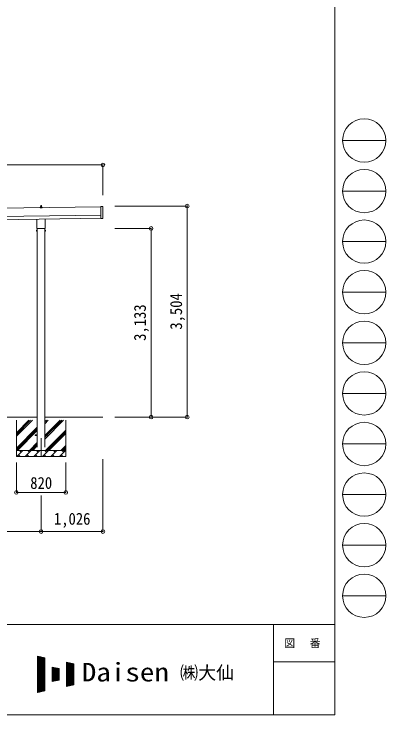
# Model space of a CAD drawing. Units: millimetres at full size, sheet at 1:60. Extents: x -16864 to 16864, y -11640 to 11640.
# Drawn here: x 10691 to 16864, y -11640 to 0 of the extents above; entities that cross this region are included whole.
import ezdxf
from ezdxf.enums import TextEntityAlignment as Align

# ---------------------------------------------------------------- set-up
doc = ezdxf.new("R2010")
doc.units = ezdxf.units.MM
doc.header["$LTSCALE"] = 60
doc.header["$PDMODE"] = 32
doc.header["$PDSIZE"] = 60
doc.linetypes.add('CHAIN1', pattern=[8, 5, -1, 1, -1])
for name, color, linetype, lineweight in [('0-1_Defpoints', 7, 'CHAIN1', 9), ('0-2_TEXT1', 4, 'Continuous', 9), ('0-3_SHAPE', 7, 'Continuous', 9), ('0-8_TABLE1', 6, 'Continuous', 9), ('F-0', 7, 'Continuous', 9)]:
    doc.layers.add(name, color=color, linetype=linetype, lineweight=lineweight)
doc.styles.add('ＭＳ ゴシック', font='')
doc.styles.get('ＭＳ ゴシック').set_extended_font_data('MS Gothic')

msp = doc.modelspace()

# ---------------------------------------------------------------- linework, layer by layer
at = {"layer": '0-1_Defpoints'}
msp.add_line((11140.59, -7043.97), (11140.59, -7392.97), dxfattribs=at)
at = {"layer": '0-2_TEXT1'}
for p, q in [((12131.27, -3200.56), (6525.65, -3280.64)), ((11122.65, -3217.36), (11122.65, -3209.65)), ((11159.15, -3217.36), (11122.65, -3217.36)), ((11123.03, -3208.86), (11158.76, -3208.86)), ((11123.41, -3208.67), (11130.13, -3207.04)), ((11130.51, -3206.86), (11151.28, -3206.86)), ((11130.9, -3206.07), (11130.9, -3201.86)), ((11131.9, -3201.86), (11149.9, -3201.86)), ((11134.9, -3201.86), (11135.62, -3178.34)), ((11136.62, -3177.36), (11145.17, -3177.36)), ((11146.17, -3178.34), (11146.9, -3201.86)), ((11150.9, -3206.07), (11150.9, -3201.86)), ((11158.38, -3208.67), (11151.66, -3207.04)), ((11159.15, -3217.36), (11159.15, -3209.65)), ((12131.2, -3195.47), (12134.04, -3394.31)), ((12162.88, -3196.68), (12131.2, -3195.47)), ((6527.65, -3420.62), (12133.27, -3340.54)), ((6528.37, -3470.62), (12133.99, -3390.54)), ((11072.29, -3551.35), (11072.29, -3405.71)), ((11208.89, -3403.75), (11208.89, -3551.35)), ((12152.25, -3393.14), (12134.04, -3394.31)), ((12152.92, -3393.76), (12152.25, -3393.14)), ((12153.67, -3394.03), (12160.58, -3393.57)), ((11066.59, -3589.62), (11067.35, -3588.3)), ((11066.59, -3589.62), (11066.59, -3606.62)), ((11066.59, -3606.62), (11067.35, -3607.93)), ((11073.59, -3593.21), (11067.35, -3593.21)), ((11073.59, -3603.03), (11067.35, -3603.03)), ((11073.59, -3607.93), (11067.35, -3607.93)), ((11070.59, -3560.12), (11070.59, -3554.62)), ((11208.53, -3563.62), (11072.65, -3563.62)), ((11076.09, -3607.32), (11073.59, -3607.32)), ((11078.09, -3563.62), (11078.09, -7193.97)), ((11203.09, -7193.97), (11203.09, -3563.62)), ((11205.09, -3607.32), (11207.59, -3607.32)), ((11207.59, -3593.21), (11213.83, -3593.21)), ((11207.59, -3603.03), (11213.83, -3603.03)), ((11207.59, -3607.93), (11213.83, -3607.93)), ((11210.59, -3554.62), (11210.59, -3560.12)), ((11214.59, -3589.62), (11213.83, -3588.3)), ((11214.59, -3606.62), (11213.83, -3607.93)), ((11214.59, -3589.62), (11214.59, -3606.62)), ((11040.59, -6989.47), (11078.09, -6989.47)), ((11040.59, -6998.47), (11040.59, -6989.47)), ((11040.59, -6989.47), (11078.09, -6989.47)), ((11040.59, -6998.47), (11040.59, -6989.47)), ((11040.59, -6998.47), (11078.09, -6998.47)), ((11040.59, -6998.47), (11078.09, -6998.47)), ((11203.09, -6989.47), (11240.59, -6989.47)), ((11203.09, -6989.47), (11240.59, -6989.47)), ((11203.09, -6998.47), (11240.59, -6998.47)), ((11203.09, -6998.47), (11240.59, -6998.47)), ((11240.59, -6998.47), (11240.59, -6989.47)), ((11240.59, -6998.47), (11240.59, -6989.47))]:
    msp.add_line(p, q, dxfattribs=at)
for points in [[(12163.38, -3390.53), (12162.71, -3343.51), (12163.31, -3343.5)], [(11073.59, -3607.93), (11073.59, -3588.3), (11067.35, -3588.3)], [(11073.59, -3607.32), (11073.59, -3588.92), (11076.09, -3588.92)], [(11207.59, -3607.32), (11207.59, -3588.92), (11205.09, -3588.92)], [(11207.59, -3607.93), (11207.59, -3588.3), (11213.83, -3588.3)]]:
    msp.add_lwpolyline(points, dxfattribs=at)
for points in [[(11076.09, -3608.62), (11076.09, -3587.62), (11078.09, -3587.62), (11078.09, -3608.62)], [(11205.09, -3608.62), (11205.09, -3587.62), (11203.09, -3587.62), (11203.09, -3608.62)]]:
    msp.add_lwpolyline(points, close=True, dxfattribs=at)
for centre, radius, start, end in [((11123.65, -3209.65), 1, 103.62699, 180), ((11129.9, -3206.07), 1, 283.62699, 0), ((11134.98, -3202.49), 4.13, 90, 171.17633), ((11131.9, -3202.86), 1, 90, 180), ((11136.62, -3178.36), 1, 90, 178.60509), ((11144.23, -3201.86), 4.83, 133.60282, 180), ((11137.56, -3201.86), 4.83, 0, 46.39718), ((11145.17, -3178.36), 1, 1.39491, 90), ((11146.81, -3202.49), 4.13, 8.82367, 90), ((11149.9, -3202.86), 1, 0, 90), ((11151.9, -3206.07), 1, 180, 256.37301), ((11158.15, -3209.65), 1, 0, 76.37301), ((12153.6, -3393.03), 1, 227.3164, 273.81435), ((11070.93, -3590.76), 4.34, 145.61575, 214.38425), ((11082.83, -3598.12), 16.24, 162.41205, 197.58795), ((11070.93, -3605.48), 4.34, 145.61575, 214.38425), ((11074.59, -3554.62), 4, 125.09963, 180), ((11074.59, -3560.12), 4, 180, 194.47751), ((11074.59, -3560.12), 4, 194.47751, 241.04498), ((11206.59, -3560.12), 4, 298.95502, 345.52249), ((11206.59, -3554.62), 4, 0, 54.90037), ((11206.59, -3560.12), 4, 345.52249, 0), ((11210.24, -3590.76), 4.34, 325.61575, 34.38425), ((11198.35, -3598.12), 16.24, 342.41205, 17.58795), ((11210.24, -3605.48), 4.34, 325.61575, 34.38425)]:
    msp.add_arc(centre, radius, start, end, dxfattribs=at)
for centre, major_axis, ratio, start_param, end_param in [((12162.68, -3199.67), (3, -0.04), 0.99863, 6.26838895, 7.80162176), ((16929.06, -3202.01), (-4762.89, -68.04), 0.99863, 6.26840604, 6.29770427), ((12163.25, -3339.1), (4.41, -0.06), 0.99863, 4.71238898, 6.29767781), ((12160.38, -3390.57), (2.21, -2.04), 0.9974, 5.52523108, 7.04113953)]:
    msp.add_ellipse(centre, major_axis=major_axis, ratio=ratio, start_param=start_param, end_param=end_param, dxfattribs=at)
at = {"layer": '0-3_SHAPE'}
for p, q in [((11078.09, -6693.97), (8103.09, -6693.97)), ((10730.59, -6745.97), (10730.59, -7345.97)), ((10730.59, -6954.46), (10939.07, -6745.97)), ((10730.59, -6982.74), (10967.36, -6745.97)), ((10730.59, -7011.03), (10995.64, -6745.97)), ((12166.59, -6693.97), (11203.09, -6693.97)), ((11203.09, -6774.8), (11231.91, -6745.97)), ((11203.09, -6803.08), (11260.2, -6745.97)), ((11203.09, -7057.64), (11514.76, -6745.97)), ((11203.09, -7001.07), (11458.19, -6745.97)), ((11203.09, -7029.36), (11486.47, -6745.97)), ((11550.59, -6745.97), (11550.59, -7345.97)), ((10730.59, -7209.02), (11078.09, -6861.52)), ((10730.59, -7237.3), (11078.09, -6889.8)), ((10750.2, -7245.97), (11078.09, -6918.08)), ((11212.75, -7245.97), (11550.59, -6908.13)), ((11241.03, -7245.97), (11550.59, -6936.42)), ((11269.31, -7245.97), (11550.59, -6964.7)), ((10948.19, -7245.97), (11078.09, -7116.07)), ((10976.47, -7245.97), (11078.09, -7144.36)), ((11004.76, -7245.97), (11078.09, -7172.64)), ((11467.3, -7245.97), (11550.59, -7162.69)), ((11495.59, -7245.97), (11550.59, -7190.97)), ((10730.59, -7245.97), (11550.59, -7245.97)), ((10737.04, -7345.97), (10837.04, -7245.97)), ((10765.59, -7317.42), (10794.14, -7345.97)), ((10808.48, -7274.53), (10779.93, -7245.97)), ((10878.46, -7345.97), (10978.46, -7245.97)), ((10907.01, -7317.42), (10935.56, -7345.97)), ((10949.9, -7274.53), (10921.35, -7245.97)), ((11019.88, -7345.97), (11119.88, -7245.97)), ((11048.43, -7317.42), (11076.98, -7345.97)), ((11091.32, -7274.53), (11062.77, -7245.97)), ((11161.3, -7345.97), (11261.3, -7245.97)), ((11189.85, -7317.42), (11218.41, -7345.97)), ((11232.75, -7274.53), (11204.19, -7245.97)), ((11302.72, -7345.97), (11402.72, -7245.97)), ((11331.27, -7317.42), (11359.83, -7345.97)), ((11374.17, -7274.53), (11345.61, -7245.97)), ((11444.14, -7345.97), (11544.14, -7245.97)), ((11472.7, -7317.42), (11501.25, -7345.97)), ((11515.59, -7274.53), (11487.04, -7245.97)), ((11523.87, -7245.97), (11550.59, -7219.26)), ((11550.59, -7345.97), (10730.59, -7345.97))]:
    msp.add_line(p, q, dxfattribs=at)
at = {"layer": '0-8_TABLE1'}
for p, q in [((12166.59, -2506.34), (817.59, -2506.34)), ((12166.59, -2506.34), (12166.59, -3006.34)), ((13566.59, -3189.87), (12366.59, -3189.87)), ((13566.59, -6693.97), (13566.59, -3189.87)), ((12966.59, -3561.12), (12366.59, -3561.12)), ((12966.59, -3561.12), (12966.59, -6693.97)), ((13566.59, -6693.97), (12366.59, -6693.97)), ((10730.59, -7944.97), (10730.59, -7444.97)), ((11550.59, -7944.97), (11550.59, -7444.97)), ((12166.28, -8594.97), (12166.28, -7392.97)), ((10730.59, -7944.97), (11550.59, -7944.97)), ((11140.59, -8594.97), (11140.59, -7994.97)), ((11140.59, -8594.97), (8040.59, -8594.97)), ((12166.28, -8594.97), (11140.59, -8594.97))]:
    msp.add_line(p, q, dxfattribs=at)
for p in [(12166.59, -2506.34), (13566.59, -3189.87), (12966.59, -3561.12), (12966.59, -6693.97), (13566.59, -6693.97), (10730.59, -7944.97), (11550.59, -7944.97), (11140.59, -8594.97), (12166.28, -8594.97)]:
    msp.add_point(p, dxfattribs=at)
at = {"layer": 'F-0', "color": 5, "lineweight": 5}
for p, q in [((16015.88, 11640), (16015.88, -11640)), ((-16864.12, -10140), (16015.88, -10140)), ((14995.88, -10140), (14995.88, -11640)), ((14995.88, -10755), (16015.88, -10755)), ((-16864.12, -11640), (16015.88, -11640))]:
    msp.add_line(p, q, dxfattribs=at)
at = {"layer": 'F-0', "color": 4}
for p, q in [((16144.11, -2100), (16864.12, -2100)), ((16144.11, -2940), (16864.12, -2940)), ((16144.11, -3780), (16864.12, -3780)), ((16144.11, -4620), (16864.12, -4620)), ((16144.11, -5460), (16864.12, -5460)), ((16144.11, -6300), (16864.12, -6300)), ((16144.11, -7140), (16864.12, -7140)), ((16144.11, -7980), (16864.12, -7980)), ((16144.11, -8820), (16864.12, -8820)), ((16144.11, -9660), (16864.12, -9660))]:
    msp.add_line(p, q, dxfattribs=at)
at = {"layer": 'F-0'}
for p, q in [((11082.29, -10665.2), (11202.29, -10690.2)), ((11082.29, -10665.2), (11082.29, -11265.2)), ((11082.29, -10670.85), (11109.39, -10670.85)), ((11082.29, -10676.85), (11138.19, -10676.85)), ((11082.29, -10682.85), (11166.99, -10682.85)), ((11082.29, -10688.85), (11195.79, -10688.85)), ((11082.29, -10694.85), (11202.29, -10694.85)), ((11082.29, -10700.85), (11202.29, -10700.85)), ((11082.29, -10706.85), (11202.29, -10706.85)), ((11085.85, -11264.46), (11085.85, -10665.94)), ((11091.85, -11263.21), (11091.85, -10667.19)), ((11097.85, -11261.96), (11097.85, -10668.44)), ((11103.85, -11260.71), (11103.85, -10669.69)), ((11109.85, -11259.46), (11109.85, -10670.94)), ((11115.85, -11258.21), (11115.85, -10672.19)), ((11121.85, -11256.96), (11121.85, -10673.44)), ((11127.85, -11255.71), (11127.85, -10674.69)), ((11133.85, -11254.46), (11133.85, -10675.94)), ((11139.85, -11253.21), (11139.85, -10677.19)), ((11145.85, -11251.96), (11145.85, -10678.44)), ((11151.85, -11250.71), (11151.85, -10679.69)), ((11157.85, -11249.46), (11157.85, -10680.94)), ((11163.85, -11248.21), (11163.85, -10682.19)), ((11169.85, -11246.96), (11169.85, -10683.44)), ((11175.85, -11245.71), (11175.85, -10684.69)), ((11181.85, -11244.46), (11181.85, -10685.94)), ((11187.85, -11243.21), (11187.85, -10687.19)), ((11193.85, -11241.96), (11193.85, -10688.44)), ((11199.85, -11240.71), (11199.85, -10689.69)), ((11202.29, -10690.2), (11202.29, -11240.2)), ((11082.29, -10712.85), (11202.29, -10712.85)), ((11082.29, -10718.85), (11202.29, -10718.85)), ((11082.29, -10724.85), (11202.29, -10724.85)), ((11082.29, -10730.85), (11202.29, -10730.85)), ((11082.29, -10736.85), (11202.29, -10736.85)), ((11082.29, -10742.85), (11202.29, -10742.85)), ((11082.29, -10748.85), (11202.29, -10748.85)), ((11082.29, -10754.85), (11202.29, -10754.85)), ((11082.29, -10760.85), (11202.29, -10760.85)), ((11082.29, -10766.85), (11202.29, -10766.85)), ((11082.29, -10772.85), (11202.29, -10772.85)), ((11082.29, -10778.85), (11202.29, -10778.85)), ((11082.29, -10784.85), (11202.29, -10784.85)), ((11082.29, -10790.85), (11202.29, -10790.85)), ((11082.29, -10796.85), (11202.29, -10796.85)), ((11082.29, -10802.85), (11202.29, -10802.85)), ((11082.29, -10808.85), (11202.29, -10808.85)), ((11082.29, -10814.85), (11202.29, -10814.85)), ((11082.29, -10820.85), (11202.29, -10820.85)), ((11562.29, -10765.2), (11682.29, -10790.2)), ((11562.29, -10765.2), (11562.29, -11165.2)), ((11562.29, -10766.85), (11570.19, -10766.85)), ((11562.29, -10772.85), (11598.99, -10772.85)), ((11562.29, -10778.85), (11627.79, -10778.85)), ((11562.29, -10784.85), (11656.59, -10784.85)), ((11562.29, -10790.85), (11682.29, -10790.85)), ((11562.29, -10796.85), (11682.29, -10796.85)), ((11562.29, -10802.85), (11682.29, -10802.85)), ((11562.29, -10808.85), (11682.29, -10808.85)), ((11562.29, -10814.85), (11682.29, -10814.85)), ((11562.29, -10820.85), (11682.29, -10820.85)), ((11565.85, -11164.46), (11565.85, -10765.94)), ((11571.85, -11163.21), (11571.85, -10767.19)), ((11577.85, -11161.96), (11577.85, -10768.44)), ((11583.85, -11160.71), (11583.85, -10769.69)), ((11589.85, -11159.46), (11589.85, -10770.94)), ((11595.85, -11158.21), (11595.85, -10772.19)), ((11601.85, -11156.96), (11601.85, -10773.44)), ((11607.85, -11155.71), (11607.85, -10774.69)), ((11613.85, -11154.46), (11613.85, -10775.94)), ((11619.85, -11153.21), (11619.85, -10777.19)), ((11625.85, -11151.96), (11625.85, -10778.44)), ((11631.85, -11150.71), (11631.85, -10779.69)), ((11637.85, -11149.46), (11637.85, -10780.94)), ((11643.85, -11148.21), (11643.85, -10782.19)), ((11649.85, -11146.96), (11649.85, -10783.44)), ((11655.85, -11145.71), (11655.85, -10784.69)), ((11661.85, -11144.46), (11661.85, -10785.94)), ((11667.85, -11143.21), (11667.85, -10787.19)), ((11673.85, -11141.96), (11673.85, -10788.44)), ((11679.85, -11140.71), (11679.85, -10789.69)), ((11682.29, -10790.2), (11682.29, -11140.2)), ((11082.29, -10826.85), (11202.29, -10826.85)), ((11082.29, -10832.85), (11202.29, -10832.85)), ((11082.29, -10838.85), (11202.29, -10838.85)), ((11082.29, -10844.85), (11202.29, -10844.85)), ((11082.29, -10850.85), (11202.29, -10850.85)), ((11082.29, -10856.85), (11202.29, -10856.85)), ((11082.29, -10862.85), (11202.29, -10862.85)), ((11082.29, -10868.85), (11202.29, -10868.85)), ((11082.29, -10874.85), (11202.29, -10874.85)), ((11082.29, -10880.85), (11202.29, -10880.85)), ((11082.29, -10886.85), (11202.29, -10886.85)), ((11082.29, -10892.85), (11202.29, -10892.85)), ((11082.29, -10898.85), (11202.29, -10898.85)), ((11082.29, -10904.85), (11202.29, -10904.85)), ((11082.29, -10910.85), (11202.29, -10910.85)), ((11082.29, -10916.85), (11202.29, -10916.85)), ((11082.29, -10922.85), (11202.29, -10922.85)), ((11082.29, -10928.85), (11202.29, -10928.85)), ((11082.29, -10934.85), (11202.29, -10934.85)), ((11082.29, -10940.85), (11202.29, -10940.85)), ((11322.29, -10845.2), (11442.29, -10870.2)), ((11322.29, -10845.2), (11322.29, -11085.2)), ((11322.29, -10850.85), (11349.39, -10850.85)), ((11322.29, -10856.85), (11378.19, -10856.85)), ((11322.29, -10862.85), (11406.99, -10862.85)), ((11322.29, -10868.85), (11435.79, -10868.85)), ((11322.29, -10874.85), (11442.29, -10874.85)), ((11322.29, -10880.85), (11442.29, -10880.85)), ((11322.29, -10886.85), (11442.29, -10886.85)), ((11322.29, -10892.85), (11442.29, -10892.85)), ((11322.29, -10898.85), (11442.29, -10898.85)), ((11322.29, -10904.85), (11442.29, -10904.85)), ((11322.29, -10910.85), (11442.29, -10910.85)), ((11322.29, -10916.85), (11442.29, -10916.85)), ((11322.29, -10922.85), (11442.29, -10922.85)), ((11322.29, -10928.85), (11442.29, -10928.85)), ((11322.29, -10934.85), (11442.29, -10934.85)), ((11322.29, -10940.85), (11442.29, -10940.85)), ((11325.85, -11084.46), (11325.85, -10845.94)), ((11331.85, -11083.21), (11331.85, -10847.19)), ((11337.85, -11081.96), (11337.85, -10848.44)), ((11343.85, -11080.71), (11343.85, -10849.69)), ((11349.85, -11079.46), (11349.85, -10850.94)), ((11355.85, -11078.21), (11355.85, -10852.19)), ((11361.85, -11076.96), (11361.85, -10853.44)), ((11367.85, -11075.71), (11367.85, -10854.69)), ((11373.85, -11074.46), (11373.85, -10855.94)), ((11379.85, -11073.21), (11379.85, -10857.19)), ((11385.85, -11071.96), (11385.85, -10858.44)), ((11391.85, -11070.71), (11391.85, -10859.69)), ((11397.85, -11069.46), (11397.85, -10860.94)), ((11403.85, -11068.21), (11403.85, -10862.19)), ((11409.85, -11066.96), (11409.85, -10863.44)), ((11415.85, -11065.71), (11415.85, -10864.69)), ((11421.85, -11064.46), (11421.85, -10865.94)), ((11427.85, -11063.21), (11427.85, -10867.19)), ((11433.85, -11061.96), (11433.85, -10868.44)), ((11439.85, -11060.71), (11439.85, -10869.69)), ((11442.29, -10870.2), (11442.29, -11060.2)), ((11562.29, -10826.85), (11682.29, -10826.85)), ((11562.29, -10832.85), (11682.29, -10832.85)), ((11562.29, -10838.85), (11682.29, -10838.85)), ((11562.29, -10844.85), (11682.29, -10844.85)), ((11562.29, -10850.85), (11682.29, -10850.85)), ((11562.29, -10856.85), (11682.29, -10856.85)), ((11562.29, -10862.85), (11682.29, -10862.85)), ((11562.29, -10868.85), (11682.29, -10868.85)), ((11562.29, -10874.85), (11682.29, -10874.85)), ((11562.29, -10880.85), (11682.29, -10880.85)), ((11562.29, -10886.85), (11682.29, -10886.85)), ((11562.29, -10892.85), (11682.29, -10892.85)), ((11562.29, -10898.85), (11682.29, -10898.85)), ((11562.29, -10904.85), (11682.29, -10904.85)), ((11562.29, -10910.85), (11682.29, -10910.85)), ((11562.29, -10916.85), (11682.29, -10916.85)), ((11562.29, -10922.85), (11682.29, -10922.85)), ((11562.29, -10928.85), (11682.29, -10928.85)), ((11562.29, -10934.85), (11682.29, -10934.85)), ((11562.29, -10940.85), (11682.29, -10940.85)), ((11082.29, -10946.85), (11202.29, -10946.85)), ((11082.29, -10952.85), (11202.29, -10952.85)), ((11082.29, -10958.85), (11202.29, -10958.85)), ((11082.29, -10964.85), (11202.29, -10964.85)), ((11082.29, -10970.85), (11202.29, -10970.85)), ((11082.29, -10976.85), (11202.29, -10976.85)), ((11082.29, -10982.85), (11202.29, -10982.85)), ((11082.29, -10988.85), (11202.29, -10988.85)), ((11082.29, -10994.85), (11202.29, -10994.85)), ((11082.29, -11000.85), (11202.29, -11000.85)), ((11082.29, -11006.85), (11202.29, -11006.85)), ((11082.29, -11012.85), (11202.29, -11012.85)), ((11082.29, -11018.85), (11202.29, -11018.85)), ((11082.29, -11024.85), (11202.29, -11024.85)), ((11082.29, -11030.85), (11202.29, -11030.85)), ((11082.29, -11036.85), (11202.29, -11036.85)), ((11082.29, -11042.85), (11202.29, -11042.85)), ((11082.29, -11048.85), (11202.29, -11048.85)), ((11082.29, -11054.85), (11202.29, -11054.85)), ((11322.29, -10946.85), (11442.29, -10946.85)), ((11322.29, -10952.85), (11442.29, -10952.85)), ((11322.29, -10958.85), (11442.29, -10958.85)), ((11322.29, -10964.85), (11442.29, -10964.85)), ((11322.29, -10970.85), (11442.29, -10970.85)), ((11322.29, -10976.85), (11442.29, -10976.85)), ((11322.29, -10982.85), (11442.29, -10982.85)), ((11322.29, -10988.85), (11442.29, -10988.85)), ((11322.29, -10994.85), (11442.29, -10994.85)), ((11322.29, -11000.85), (11442.29, -11000.85)), ((11322.29, -11006.85), (11442.29, -11006.85)), ((11322.29, -11012.85), (11442.29, -11012.85)), ((11322.29, -11018.85), (11442.29, -11018.85)), ((11322.29, -11024.85), (11442.29, -11024.85)), ((11322.29, -11030.85), (11442.29, -11030.85)), ((11322.29, -11036.85), (11442.29, -11036.85)), ((11322.29, -11042.85), (11442.29, -11042.85)), ((11322.29, -11048.85), (11442.29, -11048.85)), ((11322.29, -11054.85), (11442.29, -11054.85)), ((11562.29, -10946.85), (11682.29, -10946.85)), ((11562.29, -10952.85), (11682.29, -10952.85)), ((11562.29, -10958.85), (11682.29, -10958.85)), ((11562.29, -10964.85), (11682.29, -10964.85)), ((11562.29, -10970.85), (11682.29, -10970.85)), ((11562.29, -10976.85), (11682.29, -10976.85)), ((11562.29, -10982.85), (11682.29, -10982.85)), ((11562.29, -10988.85), (11682.29, -10988.85)), ((11562.29, -10994.85), (11682.29, -10994.85)), ((11562.29, -11000.85), (11682.29, -11000.85)), ((11562.29, -11006.85), (11682.29, -11006.85)), ((11562.29, -11012.85), (11682.29, -11012.85)), ((11562.29, -11018.85), (11682.29, -11018.85)), ((11562.29, -11024.85), (11682.29, -11024.85)), ((11562.29, -11030.85), (11682.29, -11030.85)), ((11562.29, -11036.85), (11682.29, -11036.85)), ((11562.29, -11042.85), (11682.29, -11042.85)), ((11562.29, -11048.85), (11682.29, -11048.85)), ((11562.29, -11054.85), (11682.29, -11054.85)), ((11082.29, -11060.85), (11202.29, -11060.85)), ((11082.29, -11066.85), (11202.29, -11066.85)), ((11082.29, -11072.85), (11202.29, -11072.85)), ((11082.29, -11078.85), (11202.29, -11078.85)), ((11082.29, -11084.85), (11202.29, -11084.85)), ((11082.29, -11090.85), (11202.29, -11090.85)), ((11082.29, -11096.85), (11202.29, -11096.85)), ((11082.29, -11102.85), (11202.29, -11102.85)), ((11082.29, -11108.85), (11202.29, -11108.85)), ((11082.29, -11114.85), (11202.29, -11114.85)), ((11082.29, -11120.85), (11202.29, -11120.85)), ((11082.29, -11126.85), (11202.29, -11126.85)), ((11082.29, -11132.85), (11202.29, -11132.85)), ((11082.29, -11138.85), (11202.29, -11138.85)), ((11082.29, -11144.85), (11202.29, -11144.85)), ((11082.29, -11150.85), (11202.29, -11150.85)), ((11082.29, -11156.85), (11202.29, -11156.85)), ((11082.29, -11162.85), (11202.29, -11162.85)), ((11082.29, -11168.85), (11202.29, -11168.85)), ((11322.29, -11085.2), (11442.29, -11060.2)), ((11322.29, -11060.85), (11439.19, -11060.85)), ((11322.29, -11066.85), (11410.39, -11066.85)), ((11322.29, -11072.85), (11381.59, -11072.85)), ((11322.29, -11078.85), (11352.79, -11078.85)), ((11322.29, -11084.85), (11323.99, -11084.85)), ((11562.29, -11060.85), (11682.29, -11060.85)), ((11562.29, -11066.85), (11682.29, -11066.85)), ((11562.29, -11072.85), (11682.29, -11072.85)), ((11562.29, -11078.85), (11682.29, -11078.85)), ((11562.29, -11084.85), (11682.29, -11084.85)), ((11562.29, -11090.85), (11682.29, -11090.85)), ((11562.29, -11096.85), (11682.29, -11096.85)), ((11562.29, -11102.85), (11682.29, -11102.85)), ((11562.29, -11108.85), (11682.29, -11108.85)), ((11562.29, -11114.85), (11682.29, -11114.85)), ((11562.29, -11120.85), (11682.29, -11120.85)), ((11562.29, -11126.85), (11682.29, -11126.85)), ((11562.29, -11132.85), (11682.29, -11132.85)), ((11562.29, -11138.85), (11682.29, -11138.85)), ((11682.29, -11140.2), (11562.29, -11165.2)), ((11562.29, -11144.85), (11659.99, -11144.85)), ((11562.29, -11150.85), (11631.19, -11150.85)), ((11562.29, -11156.85), (11602.39, -11156.85)), ((11562.29, -11162.85), (11573.59, -11162.85)), ((11082.29, -11174.85), (11202.29, -11174.85)), ((11082.29, -11180.85), (11202.29, -11180.85)), ((11082.29, -11186.85), (11202.29, -11186.85)), ((11082.29, -11192.85), (11202.29, -11192.85)), ((11082.29, -11198.85), (11202.29, -11198.85)), ((11082.29, -11204.85), (11202.29, -11204.85)), ((11082.29, -11210.85), (11202.29, -11210.85)), ((11082.29, -11216.85), (11202.29, -11216.85)), ((11082.29, -11222.85), (11202.29, -11222.85)), ((11082.29, -11228.85), (11202.29, -11228.85)), ((11082.29, -11234.85), (11202.29, -11234.85)), ((11202.29, -11240.2), (11082.29, -11265.2)), ((11082.29, -11240.85), (11199.19, -11240.85)), ((11082.29, -11246.85), (11170.39, -11246.85)), ((11082.29, -11252.85), (11141.59, -11252.85)), ((11082.29, -11258.85), (11112.79, -11258.85)), ((11082.29, -11264.85), (11083.99, -11264.85))]:
    msp.add_line(p, q, dxfattribs=at)
at = {"layer": 'F-0', "color": 4}
for centre in [(16504.11, -2100), (16504.11, -2940), (16504.11, -3780), (16504.11, -4620), (16504.11, -5460), (16504.11, -6300), (16504.11, -7140), (16504.11, -7980), (16504.11, -8820), (16504.11, -9660)]:
    msp.add_circle(centre, 360, dxfattribs=at)

# ---------------------------------------------------------------- texts
at = {"layer": '0-8_TABLE1', "color": 7, "style": 'ＭＳ ゴシック', "width": 0.9}
for s, p in [('3,504', (13539.09, -5241.92)), ('3,133', (12939.09, -5427.55))]:
    msp.add_text(s, height=197.9, rotation=90, dxfattribs=at).set_placement(p, align=Align.BOTTOM_LEFT)
for s, p in [('820', (10960.59, -7944.97)), ('1,026', (11353.44, -8539.97))]:
    msp.add_text(s, height=197.9, dxfattribs=at).set_placement(p, align=Align.BOTTOM_LEFT)
at = {"layer": 'F-0', "style": 'ＭＳ ゴシック', "width": 1.15}
msp.add_text('Daisen', height=307.9, dxfattribs=at).set_placement((11816.02, -11175.2), align=Align.BOTTOM_LEFT)
at = {"layer": 'F-0', "style": 'ＭＳ ゴシック'}
msp.add_text('㈱大仙\u3000', height=219.9, dxfattribs=at).set_placement((13446.81, -11115.2), align=Align.BOTTOM_LEFT)
at = {"layer": 'F-0', "insert": (15175.88, -10530), "char_height": 132, "attachment_point": 7, "style": 'ＭＳ ゴシック'}
msp.add_mtext('\\T1.17;図\u3000番', dxfattribs=at)

doc.saveas('drawing.dxf')
